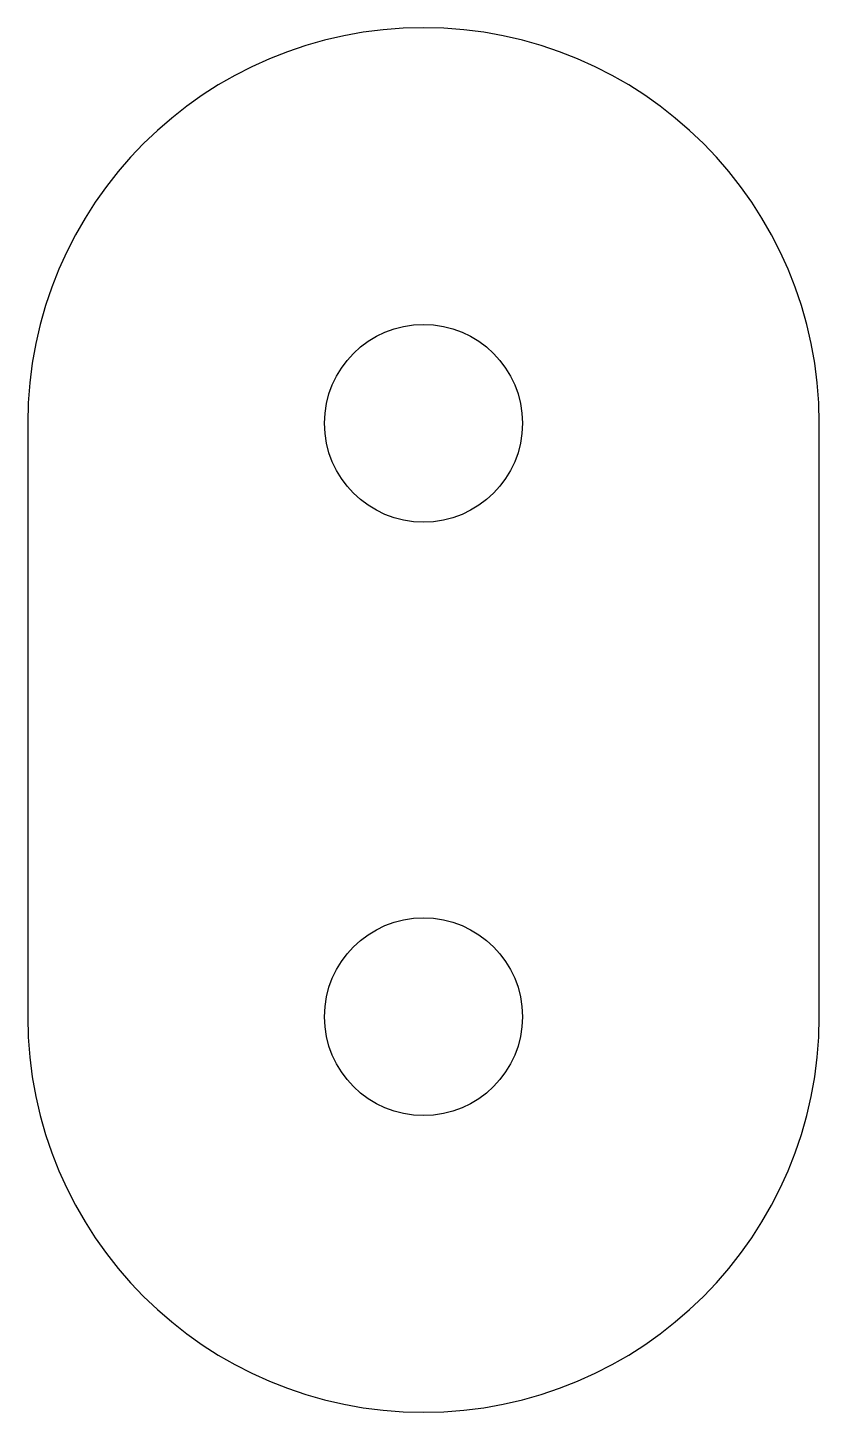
# Model space of a CAD drawing. Header units: millimetres. Extents: x -10 to 10, y -40 to -5.
import ezdxf

# ---------------------------------------------------------------- set-up
doc = ezdxf.new("R2010")
doc.units = ezdxf.units.MM
doc.layers.get('0').update_dxf_attribs({"linetype": 'CONTINUOUS'})

msp = doc.modelspace()

# ---------------------------------------------------------------- linework, layer by layer
msp.add_lwpolyline([(10, -15, 1), (-10, -15), (-10, -30, 1), (10, -30)], format="xyb", close=True)
for centre in [(0, -15), (0, -30)]:
    msp.add_circle(centre, 2.5)

doc.saveas('drawing.dxf')
